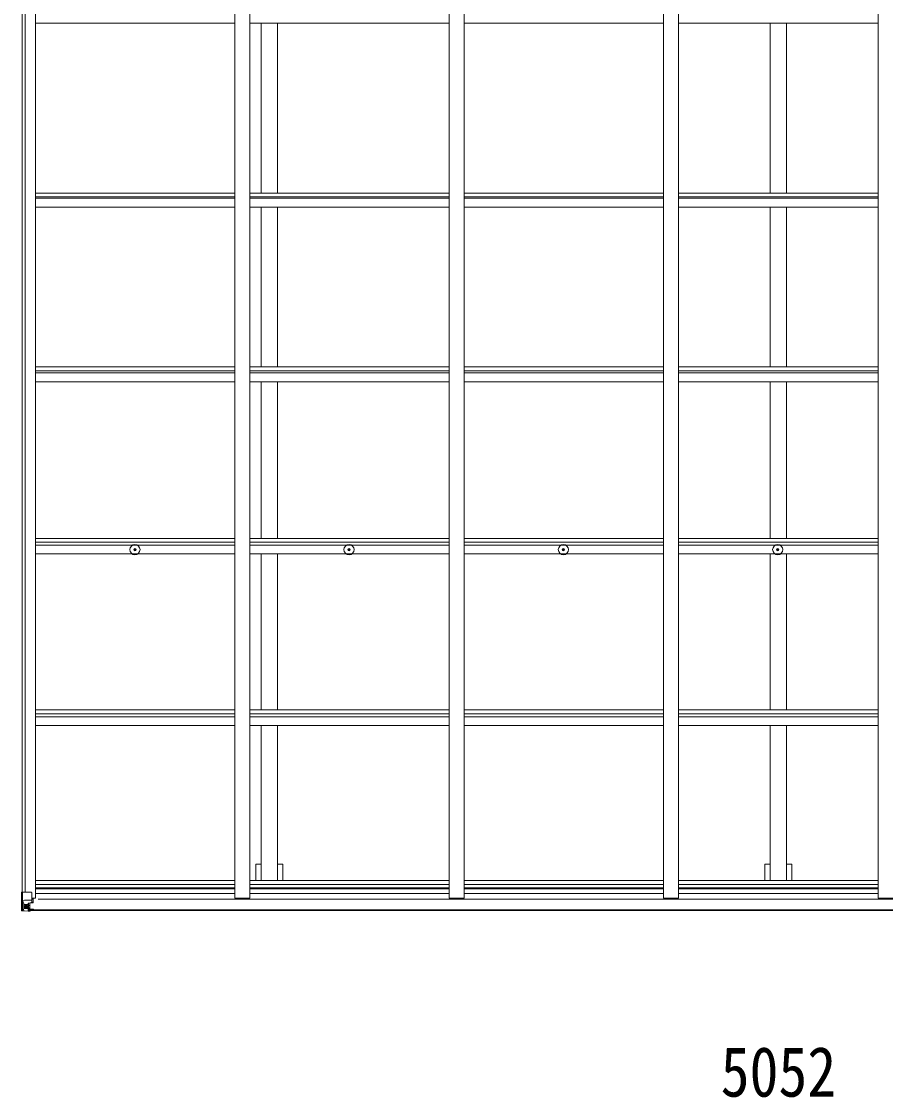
# Model space of a CAD drawing. Units: millimetres at full size, sheet at 1:35; details may follow other scales. Extents: x -9783 to 9892, y -6828 to 6752.
# Drawn here: x 2172 to 5058, y -144 to 3448 of the extents above; entities that cross this region are included whole.
import ezdxf
from ezdxf.enums import TextEntityAlignment as Align

# ---------------------------------------------------------------- set-up
doc = ezdxf.new("R2010")
doc.units = ezdxf.units.MM
doc.header["$LTSCALE"] = 35
for name, color, linetype, lineweight in [('0-1_本体', 4, 'Continuous', 9), ('0-2_部品', 7, 'Continuous', 9), ('0-A_寸法', 6, 'Continuous', 9)]:
    doc.layers.add(name, color=color, linetype=linetype, lineweight=lineweight)
doc.styles.add('ＭＳ ゴシック', font='')
doc.styles.get('ＭＳ ゴシック').set_extended_font_data('MS Gothic')

msp = doc.modelspace()

# ---------------------------------------------------------------- linework, layer by layer
at = {"layer": '0-1_本体'}
for p, q in [((2174.19, 540.92), (2174.19, 6400.59)), ((2184.02, 540.92), (2184.02, 6400.59)), ((2219.19, 521.39), (2219.19, 6420.12)), ((2885.19, 521.39), (2885.19, 6420.12)), ((2935.19, 521.39), (2935.19, 6420.12)), ((3601.19, 521.39), (3601.19, 6420.12)), ((3651.19, 521.39), (3651.19, 6420.12)), ((4317.19, 521.39), (4317.19, 6420.12)), ((4367.19, 521.39), (4367.19, 6420.12)), ((5033.19, 521.39), (5033.19, 6420.12)), ((2219.19, 3442.76), (2885.19, 3442.76)), ((2935.19, 3442.76), (3601.19, 3442.76)), ((2972.69, 2875.45), (2972.69, 3442.76)), ((3027.69, 2875.45), (3027.69, 3442.76)), ((3651.19, 3442.76), (4317.19, 3442.76)), ((4367.19, 3442.76), (5033.19, 3442.76)), ((4672.69, 2875.45), (4672.69, 3442.76)), ((4727.69, 2875.45), (4727.69, 3442.76)), ((2219.19, 2875.45), (2885.19, 2875.45)), ((2935.19, 2875.45), (3601.19, 2875.45)), ((3651.19, 2875.45), (4317.19, 2875.45)), ((4367.19, 2875.45), (5033.19, 2875.45)), ((2219.19, 2862.43), (2885.19, 2862.43)), ((2219.19, 2858.64), (2885.19, 2858.64)), ((2935.19, 2862.43), (3601.19, 2862.43)), ((2935.19, 2858.64), (3601.19, 2858.64)), ((3651.19, 2862.43), (4317.19, 2862.43)), ((3651.19, 2858.64), (4317.19, 2858.64)), ((4367.19, 2862.43), (5033.19, 2862.43)), ((4367.19, 2858.64), (5033.19, 2858.64)), ((2219.19, 2828.91), (2885.19, 2828.91)), ((2935.19, 2828.91), (3601.19, 2828.91)), ((2972.69, 2295.4), (2972.69, 2828.91)), ((3027.69, 2295.4), (3027.69, 2828.91)), ((3651.19, 2828.91), (4317.19, 2828.91)), ((4367.19, 2828.91), (5033.19, 2828.91)), ((4672.69, 2295.4), (4672.69, 2828.91)), ((4727.69, 2295.4), (4727.69, 2828.91)), ((2219.17, 2282.44), (2885.19, 2282.44)), ((2219.19, 2295.4), (2885.19, 2295.4)), ((2219.19, 2275.14), (2885.19, 2275.14)), ((2935.19, 2295.4), (3601.19, 2295.4)), ((2935.19, 2282.44), (3601.19, 2282.44)), ((2935.19, 2275.14), (3601.19, 2275.14)), ((3651.19, 2295.4), (4317.19, 2295.4)), ((3651.19, 2282.44), (4317.17, 2282.44)), ((3651.19, 2275.14), (4317.19, 2275.14)), ((4367.17, 2282.44), (5033.17, 2282.44)), ((4367.19, 2295.4), (5033.19, 2295.4)), ((4367.19, 2275.14), (5033.19, 2275.14)), ((2219.19, 2245.73), (2885.19, 2245.73)), ((2935.19, 2245.73), (3601.19, 2245.73)), ((2972.69, 1722.39), (2972.69, 2245.73)), ((3027.69, 1722.39), (3027.69, 2245.73)), ((3651.19, 2245.73), (4317.19, 2245.73)), ((4367.19, 2245.73), (5033.19, 2245.73)), ((4672.69, 1722.39), (4672.69, 2245.73)), ((4727.69, 1722.39), (4727.69, 2245.73)), ((2219.17, 1709.53), (2885.19, 1709.53)), ((2219.19, 1722.39), (2885.19, 1722.39)), ((2219.19, 1699.42), (2885.19, 1699.42)), ((2935.19, 1722.39), (3601.19, 1722.39)), ((2935.19, 1709.53), (3601.19, 1709.53)), ((2935.19, 1699.42), (3601.19, 1699.42)), ((3651.19, 1722.39), (4317.19, 1722.39)), ((3651.19, 1709.53), (4317.17, 1709.53)), ((3651.19, 1699.42), (4317.19, 1699.42)), ((4367.17, 1709.53), (5033.17, 1709.53)), ((4367.19, 1722.39), (5033.19, 1722.39)), ((4367.19, 1699.42), (5033.19, 1699.42)), ((2219.19, 1670.46), (2885.19, 1670.46)), ((2935.19, 1670.46), (3601.19, 1670.46)), ((2972.69, 1149.86), (2972.69, 1670.46)), ((3027.69, 1149.86), (3027.69, 1670.46)), ((3651.19, 1670.46), (4317.19, 1670.46)), ((4367.19, 1670.46), (5033.19, 1670.46)), ((4672.69, 1149.86), (4672.69, 1670.46)), ((4727.69, 1149.86), (4727.69, 1670.46)), ((2219.19, 1149.86), (2885.19, 1149.86)), ((2935.19, 1149.86), (3601.19, 1149.86)), ((3651.19, 1149.86), (4317.19, 1149.86)), ((4367.19, 1149.86), (5033.19, 1149.86)), ((2219.19, 1137.05), (2885.19, 1137.05)), ((2219.19, 1126.89), (2885.19, 1126.89)), ((2935.19, 1137.05), (3601.19, 1137.05)), ((2935.19, 1126.89), (3601.19, 1126.89)), ((3651.19, 1137.05), (4317.19, 1137.05)), ((3651.19, 1126.89), (4317.19, 1126.89)), ((4367.19, 1137.05), (5033.19, 1137.05)), ((4367.19, 1126.89), (5033.19, 1126.89)), ((2219.19, 1097.93), (2885.19, 1097.93)), ((2935.19, 1097.93), (3601.19, 1097.93)), ((2972.69, 1097.93), (2972.69, 580.25)), ((3027.69, 1097.93), (3027.69, 580.25)), ((3651.19, 1097.93), (4317.19, 1097.93)), ((4367.19, 1097.93), (5033.19, 1097.93)), ((4672.69, 1097.93), (4672.69, 580.25)), ((4727.69, 1097.93), (4727.69, 580.25)), ((3045.39, 635.09), (3027.69, 635.09)), ((3045.39, 635.09), (3045.39, 580.25)), ((4745.39, 635.09), (4727.69, 635.09)), ((4745.39, 635.09), (4745.39, 580.25)), ((2219.19, 580.25), (2885.19, 580.25)), ((2935.19, 580.25), (3601.19, 580.25)), ((3651.19, 580.25), (4317.19, 580.25)), ((4367.19, 580.25), (5033.19, 580.25)), ((2219.19, 567.43), (2885.19, 567.43)), ((2219.19, 556.08), (2885.19, 556.08)), ((2219.19, 552.3), (2885.19, 552.3)), ((2935.19, 567.43), (3601.19, 567.43)), ((2935.19, 556.08), (3601.19, 556.08)), ((2935.19, 552.3), (3601.19, 552.3)), ((3651.19, 567.43), (4317.19, 567.43)), ((3651.19, 556.08), (4317.19, 556.08)), ((3651.19, 552.3), (4317.19, 552.3)), ((4367.19, 567.43), (5033.19, 567.43)), ((4367.19, 556.08), (5033.19, 556.08)), ((4367.19, 552.3), (5033.19, 552.3)), ((2219.19, 521.39), (2206.19, 521.39)), ((2219.19, 536.34), (2885.19, 536.34)), ((7172.19, 518.06), (2228.19, 518.06)), ((2885.19, 521.39), (2935.19, 521.39)), ((2935.19, 536.34), (3601.19, 536.34)), ((3601.19, 521.39), (3651.19, 521.39)), ((3651.19, 536.34), (4317.19, 536.34)), ((4317.19, 521.39), (4367.19, 521.39)), ((4367.19, 536.34), (5033.19, 536.34)), ((5033.19, 521.39), (5083.19, 521.39)), ((2195.69, 482.58), (7204.69, 482.58)), ((2195.69, 480.52), (7204.69, 480.52))]:
    msp.add_line(p, q, dxfattribs=at)
for points in [[(2972.69, 635.09), (2954.99, 635.09), (2954.99, 580.25)], [(4672.69, 635.09), (4654.99, 635.09), (4654.99, 580.25)]]:
    msp.add_lwpolyline(points, dxfattribs=at)
at = {"layer": '0-2_部品'}
for p, q in [((2548.95, 1685.44), (2550.05, 1685.46)), ((2548.95, 1684.44), (2550.05, 1684.42)), ((2550.05, 1685.46), (2550.57, 1685.56)), ((2550.05, 1684.42), (2550.57, 1684.32)), ((2550.67, 1686.08), (2550.57, 1685.56)), ((2550.67, 1683.8), (2550.57, 1684.32)), ((2550.69, 1687.18), (2550.67, 1686.08)), ((2550.69, 1682.69), (2550.67, 1683.8)), ((2551.69, 1687.18), (2551.71, 1686.08)), ((2551.69, 1682.69), (2551.71, 1683.8)), ((2551.71, 1686.08), (2551.81, 1685.56)), ((2551.71, 1683.8), (2551.81, 1684.32)), ((2552.33, 1685.46), (2551.81, 1685.56)), ((2552.33, 1684.42), (2551.81, 1684.32)), ((2553.44, 1685.44), (2552.33, 1685.46)), ((2553.44, 1684.44), (2552.33, 1684.42)), ((3263.95, 1685.44), (3265.05, 1685.46)), ((3263.95, 1684.44), (3265.05, 1684.42)), ((3265.05, 1685.46), (3265.57, 1685.56)), ((3265.05, 1684.42), (3265.57, 1684.32)), ((3265.67, 1686.08), (3265.57, 1685.56)), ((3265.67, 1683.8), (3265.57, 1684.32)), ((3265.69, 1687.18), (3265.67, 1686.08)), ((3265.69, 1682.69), (3265.67, 1683.8)), ((3266.69, 1687.18), (3266.71, 1686.08)), ((3266.69, 1682.69), (3266.71, 1683.8)), ((3266.71, 1686.08), (3266.81, 1685.56)), ((3266.71, 1683.8), (3266.81, 1684.32)), ((3267.33, 1685.46), (3266.81, 1685.56)), ((3267.33, 1684.42), (3266.81, 1684.32)), ((3268.44, 1685.44), (3267.33, 1685.46)), ((3268.44, 1684.44), (3267.33, 1684.42)), ((3979.95, 1685.44), (3981.05, 1685.46)), ((3979.95, 1684.44), (3981.05, 1684.42)), ((3981.05, 1685.46), (3981.57, 1685.56)), ((3981.05, 1684.42), (3981.57, 1684.32)), ((3981.67, 1686.08), (3981.57, 1685.56)), ((3981.67, 1683.8), (3981.57, 1684.32)), ((3981.69, 1687.18), (3981.67, 1686.08)), ((3981.69, 1682.69), (3981.67, 1683.8)), ((3982.69, 1687.18), (3982.71, 1686.08)), ((3982.69, 1682.69), (3982.71, 1683.8)), ((3982.71, 1686.08), (3982.81, 1685.56)), ((3982.71, 1683.8), (3982.81, 1684.32)), ((3983.33, 1685.46), (3982.81, 1685.56)), ((3983.33, 1684.42), (3982.81, 1684.32)), ((3984.44, 1685.44), (3983.33, 1685.46)), ((3984.44, 1684.44), (3983.33, 1684.42)), ((4695.95, 1685.44), (4697.05, 1685.46)), ((4695.95, 1684.44), (4697.05, 1684.42)), ((4697.05, 1685.46), (4697.57, 1685.56)), ((4697.05, 1684.42), (4697.57, 1684.32)), ((4697.67, 1686.08), (4697.57, 1685.56)), ((4697.67, 1683.8), (4697.57, 1684.32)), ((4697.69, 1687.18), (4697.67, 1686.08)), ((4697.69, 1682.69), (4697.67, 1683.8)), ((4698.69, 1687.18), (4698.71, 1686.08)), ((4698.69, 1682.69), (4698.71, 1683.8)), ((4698.71, 1686.08), (4698.81, 1685.56)), ((4698.71, 1683.8), (4698.81, 1684.32)), ((4699.33, 1685.46), (4698.81, 1685.56)), ((4699.33, 1684.42), (4698.81, 1684.32)), ((4700.44, 1685.44), (4699.33, 1685.46)), ((4700.44, 1684.44), (4699.33, 1684.42)), ((2175.03, 540.92), (2205.19, 540.92)), ((2175.03, 540.92), (2175.03, 480.34)), ((2206.19, 539.92), (2206.19, 506.82)), ((2175.58, 514.04), (2182.19, 514.25)), ((2175.58, 514.04), (2179.72, 501.96)), ((2182.19, 514.25), (2206.19, 514.25)), ((2194.19, 504.02), (2194.19, 477.92)), ((2205.36, 506.57), (2195.02, 504.91)), ((2195.02, 504.28), (2205.36, 505.93)), ((2195.02, 504.91), (2195.02, 504.28)), ((2199.69, 505.03), (2199.69, 485.06)), ((2205.36, 505.93), (2205.36, 506.57)), ((2205.64, 506.01), (2209.69, 506.04)), ((2210.69, 517.92), (2206.19, 517.92)), ((2209.69, 507.78), (2210.69, 507.77)), ((2210.69, 506.05), (2209.69, 506.04)), ((2210.69, 521.39), (2210.69, 506.05)), ((2172.19, 480.21), (2172.19, 480.25)), ((2173.13, 479.26), (2173.13, 479.22)), ((2173.13, 479.21), (2173.13, 479.21)), ((2182.1, 478.83), (2174.18, 479.3)), ((2175.04, 480.27), (2175.03, 480.34)), ((2179, 483.71), (2176.27, 480.05)), ((2182.19, 500.72), (2179.86, 500.69)), ((2179.86, 500.69), (2179.86, 487.22)), ((2179.86, 487.22), (2182.19, 487.16)), ((2182.19, 500.72), (2194.19, 500.72)), ((2182.19, 500.72), (2182.19, 500.72)), ((2182.19, 487.17), (2194.19, 487.17)), ((2194.19, 478.04), (2182.19, 478.82)), ((2187.67, 494.36), (2187.67, 495.32)), ((2193.19, 487.17), (2194.19, 487.17)), ((2195.69, 500.72), (2194.19, 500.72)), ((2195.69, 487.17), (2194.19, 487.17)), ((2195.69, 483.63), (2194.19, 483.63)), ((2194.19, 478.81), (2200.69, 478.41)), ((2200.69, 477.52), (2194.19, 477.92)), ((2199.69, 497.13), (2195.69, 497.13)), ((2199.69, 488.92), (2195.69, 488.92)), ((2196.19, 483.99), (2195.69, 483.99)), ((2200.69, 479.34), (2195.69, 479.42)), ((2195.8, 485.29), (2199.69, 485.29)), ((2196.19, 485.08), (2196.19, 484.92)), ((2196.19, 484.92), (2196.19, 484.92)), ((2206.19, 484.83), (2196.19, 484.92)), ((2196.19, 482.96), (2196.19, 484.92)), ((2204.19, 482.99), (2196.19, 482.99)), ((2204.19, 482.96), (2196.19, 482.96)), ((2200.69, 479.34), (2200.69, 480.52)), ((2200.69, 478.92), (2200.69, 479.34)), ((2200.69, 478.92), (2200.69, 478.41)), ((2200.69, 478.41), (2200.69, 477.52)), ((2205.69, 479.72), (2205.69, 480.52)), ((2205.99, 479.72), (2205.69, 479.72)), ((2205.99, 479.72), (2209.11, 480.52)), ((2206.19, 484.83), (2206.19, 483.22)), ((2206.19, 483.22), (2211.19, 483.22)), ((2211.19, 482.58), (2211.19, 483.22)), ((2211.19, 483.22), (2212.19, 483.22)), ((2212.19, 484.9), (2212.19, 484.79)), ((2212.19, 483.22), (2212.19, 484.79)), ((2212.19, 483.22), (2212.19, 482.58))]:
    msp.add_line(p, q, dxfattribs=at)
for points in [[(2172.19, 480.25), (2172.19, 540.92), (2175.03, 540.92)], [(2200.69, 478.92), (2195.69, 478.92), (2195.69, 504.39)], [(2209.69, 506.04), (2209.69, 507.78), (2206.19, 507.8)], [(2173.13, 479.21), (2182.19, 478.66), (2194.19, 477.92)], [(2185.75, 493.4), (2184.79, 493.4), (2184.79, 492.44), (2185.75, 492.44)], [(2187.67, 495.32), (2186.71, 495.32), (2186.71, 494.36)], [(2186.71, 491.48), (2186.71, 490.52), (2187.67, 490.52), (2187.67, 491.48)], [(2188.63, 492.44), (2189.59, 492.44), (2189.59, 493.4), (2188.63, 493.4)], [(2211.19, 484.95), (2196.19, 485.08), (2196.19, 485.08)], [(2196.19, 483.99), (2204.19, 483.99), (2204.19, 482.58)], [(2206.19, 484.83), (2206.19, 484.84), (2212.19, 484.79)]]:
    msp.add_lwpolyline(points, dxfattribs=at)
for centre, radius in [((2551.19, 1684.94), 17), ((2551.19, 1684.94), 4), ((3266.19, 1684.94), 17), ((3266.19, 1684.94), 4), ((3982.19, 1684.94), 17), ((3982.19, 1684.94), 4), ((4698.19, 1684.94), 17), ((4698.19, 1684.94), 4), ((2187.19, 492.92), 5.3)]:
    msp.add_circle(centre, radius, dxfattribs=at)
for centre, radius, start, end in [((2551.19, 1684.94), 2.3, 167.44414, 192.55586), ((2551.19, 1684.94), 2.3, 77.44414, 102.55586), ((2551.19, 1684.94), 2.3, 257.44414, 282.55586), ((2551.19, 1684.94), 2.3, 347.44414, 12.55586), ((3266.19, 1684.94), 2.3, 167.44414, 192.55586), ((3266.19, 1684.94), 2.3, 77.44414, 102.55586), ((3266.19, 1684.94), 2.3, 257.44414, 282.55586), ((3266.19, 1684.94), 2.3, 347.44414, 12.55586), ((3982.19, 1684.94), 2.3, 167.44414, 192.55586), ((3982.19, 1684.94), 2.3, 77.44414, 102.55586), ((3982.19, 1684.94), 2.3, 257.44414, 282.55586), ((3982.19, 1684.94), 2.3, 347.44414, 12.55586), ((4698.19, 1684.94), 2.3, 167.44414, 192.55586), ((4698.19, 1684.94), 2.3, 77.44414, 102.55586), ((4698.19, 1684.94), 2.3, 257.44414, 282.55586), ((4698.19, 1684.94), 2.3, 347.44414, 12.55586), ((2205.19, 539.92), 1, 0, 90), ((2195.13, 503.98), 0.937, 96.73234, 177.67791), ((2195.13, 503.35), 0.937, 96.73234, 177.67791), ((2205.25, 507.5), 0.937, 276.73234, 357.67791), ((2205.25, 506.86), 0.937, 276.73234, 357.67791), ((2173.19, 480.25), 0.999, 180.04917, 266.5576), ((2173.19, 480.21), 0.999, 180.04917, 266.5576), ((2173.19, 480.21), 1, 179.99921, 266.49983), ((2174.34, 466.6), 12.7, 84.89689, 90.75534), ((2176.32, 480.21), 1.28, 177.54105, 228.82169), ((2185.75, 494.36), 0.96, 270, 0), ((2185.75, 491.48), 0.96, 0, 90), ((2188.63, 494.36), 0.96, 180, 270), ((2188.63, 491.48), 0.96, 90, 180), ((2196.2, 485.59), 0.513, 178.95293, 268.11972), ((2196.19, 485.42), 0.5, 179.95536, 269.47105), ((2196.19, 482.49), 0.5, 89.99891, 179.99891), ((2196.19, 482.46), 0.5, 90.00309, 180.00198), ((2211.33, 477.26), 7.69, 83.56574, 91.03001)]:
    msp.add_arc(centre, radius, start, end, dxfattribs=at)
for centre, major_axis, ratio, start_param, end_param in [((2176.3, 511.69), (0.85, -2.32), 0.403757, 3.0087805, 3.9744392), ((2175.13, 479.13), (2, -0.12), 0.060933, 2.0712557, 3.1453404), ((2374.13, 466.9), (201, -12.36), 0.060933, 3.1453404, 3.145839), ((2175.32, 482.23), (-0.02, -3), 0.466854, 0.125683, 0.7596956), ((2176.99, 487.3), (0.03, -5), 0.573921, 0.7672717, 1.551125), ((2178.45, 500.67), (0, -3), 0.468246, 1.5772882, 2.0127935), ((2100.44, 487.17), (81.75, 0), 0.061163, 6.2824128, 6.2831853)]:
    msp.add_ellipse(centre, major_axis=major_axis, ratio=ratio, start_param=start_param, end_param=end_param, dxfattribs=at)

# ---------------------------------------------------------------- texts
at = {"layer": '0-A_寸法', "color": 7, "style": 'ＭＳ ゴシック', "width": 0.85}
msp.add_text('5052', height=166.8, dxfattribs=at).set_placement((4507.69, -191.47), align=Align.BOTTOM_LEFT)

doc.saveas('drawing.dxf')
